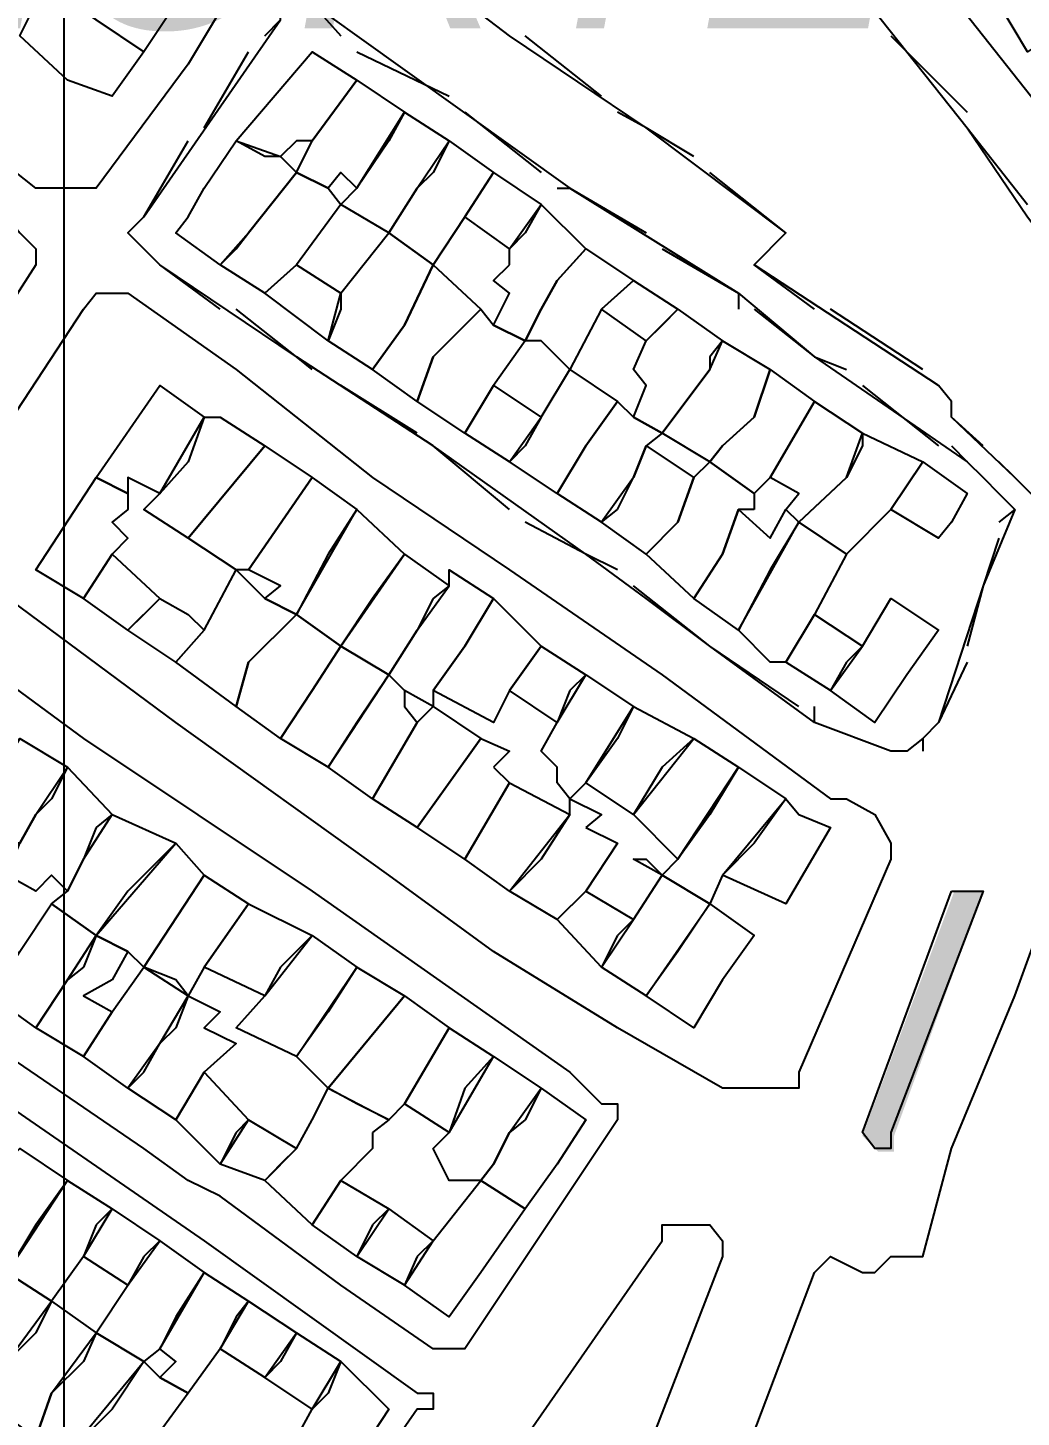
# Model space of a CAD drawing. Header units: millimetres. Extents: x -3588 to 75209, y -3737 to 38254.
# Drawn here: x 27909.2 to 27997.4, y 18375.6 to 18498.9 of the extents above; entities that cross this region are included whole.
import ezdxf

# ---------------------------------------------------------------- set-up
doc = ezdxf.new("R2010")
doc.units = ezdxf.units.MM
for name, color, linetype in [('H', 250, 'Continuous'), ('P', 253, 'Continuous'), ('T', 7, 'Continuous')]:
    doc.layers.add(name, color=color, linetype=linetype)

msp = doc.modelspace()

# ---------------------------------------------------------------- hatches: boundary and pattern name
at = {"layer": 'H', "linetype": 'Continuous'}
msp.add_hatch(color=254, dxfattribs=at).paths.add_polyline_path([(27991.451, 18422.292), (27992.875, 18422.292), (27993.995, 18422.292), (27986.09, 18400.559), (27986.09, 18399.151), (27984.681, 18399.151), (27983.273, 18400.559), (27991.451, 18422.292), (27991.451, 18422.292)])

# ---------------------------------------------------------------- linework, layer by layer
msp.add_lwpolyline([(27912.41, 18777.795), (29501.621, 18777.795), (29501.621, 17962.799), (27912.41, 17962.799)], close=True)
at = {"layer": 'P', "color": 254}
for points in [[(27972.262, 18538.879), (27976.487, 18541.712), (27985.817, 18548.482), (27987.226, 18549.89), (27988.634, 18548.482), (27997.948, 18536.351), (28010.367, 18521.387), (28023.922, 18505.016), (28025.043, 18502.471), (28006.142, 18486.099), (28004.718, 18486.099), (28003.598, 18486.099), (27983.273, 18511.785), (27968.309, 18529.565), (27968.309, 18530.701), (27966.901, 18533.518), (27968.309, 18534.926), (27972.262, 18538.879)], [(27981.865, 18503.591), (27992.587, 18490.052), (27997.948, 18482.146), (28002.189, 18476.497), (28003.598, 18469.727), (28004.718, 18459.005), (28004.718, 18453.628), (28003.598, 18452.219), (27996.812, 18459.005), (27991.179, 18464.366), (27991.179, 18465.774), (27990.042, 18467.183), (27973.671, 18477.905), (27976.487, 18480.738), (27964.068, 18490.052), (27951.938, 18498.23), (27941.215, 18506.424)], [(28004.718, 18502.471), (28002.189, 18499.654), (27997.948, 18496.822), (27995.404, 18501.063), (27997.948, 18503.591), (28002.189, 18506.424), (28004.718, 18502.471)], [(27934.43, 18501.063), (27938.382, 18498.23), (27957.299, 18484.691), (27972.262, 18475.377), (27979.032, 18469.727), (27992.587, 18460.413), (27993.995, 18459.005), (27995.404, 18457.581), (27996.812, 18456.172), (27993.995, 18449.403), (27990.042, 18437.256), (27988.634, 18435.847), (27987.226, 18434.727), (27985.817, 18434.727), (27979.032, 18437.256), (27969.718, 18444.041), (27964.068, 18448.266)], [(27964.068, 18448.266), (27958.707, 18452.219), (27945.168, 18461.822), (27933.021, 18469.727), (27920.89, 18477.905), (27919.466, 18479.33), (27918.058, 18480.738), (27919.466, 18482.146), (27931.613, 18499.654)], [(27960.116, 18338.465), (27979.032, 18388.428), (27980.44, 18389.837), (27983.273, 18388.428), (27984.393, 18388.428), (27985.817, 18389.837), (27988.634, 18389.837), (27991.179, 18399.439), (27996.812, 18412.978), (28004.718, 18434.727), (28008.959, 18445.45), (28010.367, 18452.219), (28011.503, 18459.005), (28011.503, 18464.366), (28010.367, 18471.136), (28007.551, 18477.905), (28006.142, 18479.33), (28006.142, 18480.738), (28007.551, 18482.146), (28029.284, 18499.654)], [(27960.116, 18492.869), (27953.346, 18498.23)], [(27985.817, 18498.23), (27992.587, 18491.46)], [(27947.985, 18491.46), (27954.754, 18486.099)], [(27968.309, 18487.507), (27964.068, 18490.052), (27961.54, 18491.46)], [(27992.587, 18490.052), (27997.948, 18483.266)], [(27953.346, 18480.738), (27951.938, 18479.33), (27947.985, 18482.146), (27950.529, 18486.099), (27954.754, 18483.266), (27953.346, 18480.738)], [(27976.487, 18480.738), (27969.718, 18486.099)], [(27956.163, 18484.691), (27957.299, 18484.691), (27964.068, 18480.738)], [(27951.938, 18477.905), (27951.938, 18479.33), (27954.754, 18483.266), (27958.707, 18479.33), (27956.163, 18476.497), (27954.754, 18473.952), (27953.346, 18471.136), (27950.529, 18472.544), (27951.938, 18475.377), (27950.529, 18476.497), (27951.938, 18477.905)], [(27960.116, 18473.952), (27957.299, 18468.591), (27954.754, 18471.136), (27953.346, 18471.136), (27954.754, 18473.952), (27956.163, 18476.497), (27958.707, 18479.33), (27962.948, 18476.497), (27960.116, 18473.952)], [(27965.493, 18479.33), (27972.262, 18475.377), (27972.262, 18473.952)], [(27979.032, 18473.952), (27973.671, 18477.905), (27975.079, 18479.33)], [(27965.493, 18472.544), (27964.068, 18471.136), (27960.116, 18473.952), (27962.948, 18476.497), (27966.901, 18473.952), (27965.493, 18472.544)], [(27901.686, 18455.052), (27914.105, 18473.952), (27915.241, 18475.377), (27916.649, 18475.377), (27918.058, 18475.377), (27927.66, 18468.591), (27939.791, 18459.005), (27951.938, 18450.811), (27965.493, 18441.497), (27980.44, 18430.486), (27981.865, 18430.486), (27984.393, 18429.078), (27985.817, 18426.533), (27985.817, 18425.125), (27977.624, 18406.209), (27977.624, 18404.8), (27975.079, 18404.8), (27972.262, 18404.8), (27970.854, 18404.8), (27961.54, 18410.162), (27950.529, 18416.931)], [(27950.529, 18472.544), (27953.346, 18471.136), (27950.529, 18467.183), (27947.985, 18462.942), (27943.744, 18465.774), (27945.168, 18469.727), (27949.393, 18473.952), (27950.529, 18472.544)], [(27969.718, 18469.727), (27969.718, 18468.591), (27965.493, 18462.942), (27962.948, 18464.366), (27964.068, 18467.183), (27962.948, 18468.591), (27964.068, 18471.136), (27966.901, 18473.952), (27970.854, 18471.136), (27969.718, 18469.727)], [(27973.671, 18473.952), (27979.032, 18469.727), (27981.865, 18468.591)], [(27988.634, 18468.591), (27980.44, 18473.952)], [(27970.854, 18461.822), (27969.718, 18460.413), (27965.493, 18462.942), (27969.718, 18468.591), (27970.854, 18471.136), (27975.079, 18468.591), (27973.671, 18464.366), (27970.854, 18461.822)], [(27958.707, 18461.822), (27956.163, 18457.581), (27951.938, 18460.413), (27954.754, 18464.366), (27957.299, 18468.591), (27961.54, 18465.774), (27958.707, 18461.822)], [(27975.079, 18459.005), (27973.671, 18457.581), (27969.718, 18460.413), (27970.854, 18461.822), (27973.671, 18464.366), (27975.079, 18468.591), (27979.032, 18465.774), (27975.079, 18459.005)], [(27953.346, 18461.822), (27951.938, 18460.413), (27947.985, 18462.942), (27950.529, 18467.183), (27954.754, 18464.366), (27953.346, 18461.822)], [(27983.273, 18467.183), (27990.042, 18461.822)], [(27993.995, 18461.822), (27991.179, 18464.366), (27991.179, 18465.774), (27990.042, 18467.183)], [(27962.948, 18464.366), (27965.493, 18462.942), (27964.068, 18461.822), (27962.948, 18459.005), (27960.116, 18455.052), (27956.163, 18457.581), (27958.707, 18461.822), (27961.54, 18465.774), (27962.948, 18464.366)], [(27983.273, 18461.822), (27981.865, 18459.005), (27977.624, 18455.052), (27976.487, 18456.172), (27977.624, 18457.581), (27975.079, 18459.005), (27979.032, 18465.774), (27983.273, 18462.942), (27983.273, 18461.822)], [(27985.817, 18456.172), (27981.865, 18452.219), (27977.624, 18455.052), (27981.865, 18459.005), (27983.273, 18462.942), (27988.634, 18460.413), (27985.817, 18456.172)], [(27961.54, 18456.172), (27962.948, 18459.005), (27964.068, 18461.822), (27968.309, 18459.005), (27966.901, 18455.052), (27964.068, 18452.219), (27960.116, 18455.052), (27961.54, 18456.172)], [(27991.179, 18461.822), (27992.587, 18460.413), (27993.995, 18459.005), (27995.404, 18457.581), (27996.812, 18456.172), (27995.404, 18455.052)], [(27973.671, 18456.172), (27972.262, 18456.172), (27970.854, 18452.219), (27968.309, 18448.266), (27964.068, 18452.219), (27966.901, 18455.052), (27968.309, 18459.005), (27969.718, 18460.413), (27973.671, 18457.581), (27973.671, 18456.172)], [(27991.179, 18455.052), (27990.042, 18453.628), (27985.817, 18456.172), (27988.634, 18460.413), (27992.587, 18457.581), (27991.179, 18455.052)], [(28002.189, 18453.628), (27996.812, 18459.005), (27995.404, 18460.413)], [(27975.079, 18450.811), (27972.262, 18445.45), (27968.309, 18448.266), (27970.854, 18452.219), (27972.262, 18456.172), (27975.079, 18453.628), (27976.487, 18456.172), (27977.624, 18455.052), (27975.079, 18450.811)], [(27961.54, 18450.811), (27958.707, 18452.219), (27953.346, 18455.052)], [(27976.487, 18442.617), (27975.079, 18442.617), (27972.262, 18445.45), (27977.624, 18455.052), (27981.865, 18452.219), (27979.032, 18446.858), (27976.487, 18442.617)], [(27995.404, 18453.628), (27993.995, 18449.403), (27992.587, 18444.041)], [(27950.529, 18416.931), (27941.215, 18423.717), (27922.299, 18437.256), (27905.927, 18449.403)], [(27969.718, 18444.041), (27962.948, 18449.403)], [(27951.938, 18440.088), (27950.529, 18437.256), (27945.168, 18440.088), (27947.985, 18444.041), (27950.529, 18448.266), (27954.754, 18444.041), (27951.938, 18440.088)], [(27987.226, 18441.497), (27984.393, 18437.256), (27980.44, 18440.088), (27983.273, 18444.041), (27985.817, 18448.266), (27990.042, 18445.45), (27987.226, 18441.497)], [(27923.419, 18396.606), (27919.466, 18399.439), (27901.686, 18411.57), (27889.555, 18419.764), (27884.194, 18423.717), (27881.361, 18425.125), (27881.361, 18426.533), (27881.361, 18427.942), (27893.78, 18445.45), (27894.916, 18446.858), (27897.733, 18446.858), (27899.141, 18446.858), (27914.105, 18435.847), (27934.43, 18422.292), (27957.299, 18406.209), (27960.116, 18403.392), (27961.54, 18403.392), (27961.54, 18401.968), (27947.985, 18381.643), (27946.576, 18381.643), (27945.168, 18381.643), (27936.974, 18387.292), (27926.252, 18395.198), (27923.419, 18396.606)], [(27981.865, 18442.617), (27980.44, 18440.088), (27976.487, 18442.617), (27979.032, 18446.858), (27983.273, 18444.041), (27981.865, 18442.617)], [(27957.299, 18440.088), (27956.163, 18437.256), (27951.938, 18440.088), (27954.754, 18444.041), (27958.707, 18441.497), (27957.299, 18440.088)], [(27977.624, 18438.68), (27969.718, 18444.041)], [(27992.587, 18442.617), (27990.042, 18437.256), (27988.634, 18435.847), (27988.634, 18434.727)], [(27961.54, 18435.847), (27958.707, 18431.895), (27957.299, 18430.486), (27956.163, 18431.895), (27956.163, 18433.303), (27954.754, 18434.727), (27956.163, 18437.256), (27958.707, 18441.497), (27962.948, 18438.68), (27961.54, 18435.847)], [(27965.493, 18433.303), (27962.948, 18429.078), (27958.707, 18431.895), (27962.948, 18438.68), (27968.309, 18435.847), (27965.493, 18433.303)], [(27987.226, 18434.727), (27985.817, 18434.727), (27979.032, 18437.256), (27979.032, 18438.68)], [(27969.718, 18429.078), (27966.901, 18425.125), (27962.948, 18429.078), (27968.309, 18435.847), (27972.262, 18433.303), (27969.718, 18429.078)], [(27973.671, 18426.533), (27970.854, 18423.717), (27969.718, 18421.172), (27965.493, 18423.717), (27966.901, 18425.125), (27972.262, 18433.303), (27976.487, 18430.486), (27973.671, 18426.533)], [(27954.754, 18425.125), (27951.938, 18422.292), (27947.985, 18425.125), (27951.938, 18431.895), (27957.299, 18429.078), (27954.754, 18425.125)], [(27958.707, 18427.942), (27961.54, 18426.533), (27958.707, 18422.292), (27956.163, 18419.764), (27951.938, 18422.292), (27957.299, 18429.078), (27957.299, 18430.486), (27960.116, 18429.078), (27958.707, 18427.942)], [(27977.624, 18429.078), (27980.44, 18427.942), (27976.487, 18421.172), (27970.854, 18423.717), (27976.487, 18430.486), (27977.624, 18429.078)], [(27965.493, 18423.717), (27962.948, 18425.125), (27964.068, 18425.125), (27965.493, 18423.717)], [(27966.901, 18416.931), (27964.068, 18412.978), (27960.116, 18415.523), (27962.948, 18419.764), (27965.493, 18423.717), (27969.718, 18421.172), (27966.901, 18416.931)], [(27961.54, 18418.355), (27960.116, 18415.523), (27956.163, 18419.764), (27958.707, 18422.292), (27962.948, 18419.764), (27961.54, 18418.355)], [(27991.179, 18422.292), (27992.587, 18422.292), (27993.995, 18422.292), (27985.817, 18400.847), (27985.817, 18399.439), (27984.393, 18399.439), (27983.273, 18400.847), (27991.179, 18422.292)], [(27970.854, 18414.402), (27968.309, 18410.162), (27964.068, 18412.978), (27969.718, 18421.172), (27973.671, 18418.355), (27970.854, 18414.402)], [(27953.346, 18401.968), (27951.938, 18400.847), (27950.529, 18398.031), (27949.393, 18396.606), (27946.576, 18396.606), (27945.168, 18399.439), (27946.576, 18400.847), (27950.529, 18407.617), (27954.754, 18404.8), (27953.346, 18401.968)], [(27949.393, 18396.606), (27950.529, 18398.031), (27951.938, 18400.847), (27954.754, 18404.8), (27958.707, 18401.968), (27956.163, 18398.031), (27953.346, 18394.078), (27949.393, 18396.606)], [(27949.393, 18388.428), (27946.576, 18384.476), (27942.623, 18387.292), (27945.168, 18391.245), (27949.393, 18396.606), (27953.346, 18394.078), (27949.393, 18388.428)], [(27939.791, 18353.428), (27953.346, 18373.753), (27965.493, 18391.245), (27965.493, 18392.653), (27966.901, 18392.653), (27968.309, 18392.653), (27969.718, 18392.653), (27970.854, 18391.245), (27970.854, 18389.837), (27964.068, 18372.329), (27951.938, 18340.993)]]:
    msp.add_lwpolyline(points, dxfattribs=at)
at = {"layer": 'P'}
for points in [[(27903.094, 18490.052), (27894.916, 18495.701), (27893.78, 18496.822), (27893.78, 18498.23), (27903.094, 18513.193), (27912.697, 18526.749), (27919.466, 18536.351), (27920.89, 18538.879), (27922.299, 18540.304), (27942.623, 18526.749), (27942.623, 18525.34), (27933.021, 18511.785), (27923.419, 18495.701), (27915.241, 18484.691), (27914.105, 18484.691), (27912.697, 18484.691), (27909.88, 18484.691), (27903.094, 18490.052)], [(27831.398, 18510.377), (27835.351, 18516.026), (27840.712, 18523.916), (27842.12, 18525.34), (27843.544, 18525.34), (27859.916, 18513.193), (27880.241, 18499.654), (27897.733, 18488.916), (27907.335, 18482.146), (27908.456, 18480.738), (27909.88, 18479.33), (27909.88, 18477.905), (27897.733, 18459.005), (27896.325, 18457.581), (27893.78, 18457.581), (27890.963, 18459.005), (27873.455, 18469.727), (27847.481, 18487.507), (27828.581, 18501.063), (27828.581, 18502.471), (27827.157, 18505.016), (27828.581, 18506.424), (27831.398, 18510.377)], [(27912.697, 18505.016), (27914.105, 18506.424), (27919.466, 18503.591), (27922.299, 18501.063), (27919.466, 18496.822), (27915.241, 18499.654), (27911.288, 18502.471), (27912.697, 18505.016)], [(27909.88, 18501.063), (27911.288, 18502.471), (27915.241, 18499.654), (27919.466, 18496.822), (27916.649, 18492.869), (27912.697, 18494.277), (27908.456, 18498.23), (27909.88, 18501.063)], [(27930.205, 18498.23), (27931.613, 18499.654), (27931.613, 18501.063), (27933.021, 18501.063), (27934.43, 18501.063), (27936.974, 18498.23)], [(27924.843, 18490.052), (27928.78, 18496.822)], [(27930.205, 18487.507), (27927.66, 18488.916), (27934.43, 18496.822), (27938.382, 18494.277), (27934.43, 18488.916), (27933.021, 18488.916), (27931.613, 18487.507), (27930.205, 18487.507)], [(27938.382, 18496.822), (27946.576, 18492.869)], [(27941.215, 18488.916), (27938.382, 18484.691), (27936.974, 18486.099), (27935.838, 18484.691), (27933.021, 18486.099), (27934.43, 18488.916), (27938.382, 18494.277), (27942.623, 18491.46), (27941.215, 18488.916)], [(27945.168, 18486.099), (27943.744, 18484.691), (27941.215, 18480.738), (27936.974, 18483.266), (27938.382, 18484.691), (27942.623, 18491.46), (27946.576, 18488.916), (27945.168, 18486.099)], [(27918.058, 18480.738), (27919.466, 18482.146), (27923.419, 18488.916)], [(27923.419, 18482.146), (27924.843, 18484.691), (27927.66, 18488.916), (27931.613, 18487.507), (27933.021, 18486.099), (27928.78, 18480.738), (27926.252, 18477.905), (27922.299, 18480.738), (27923.419, 18482.146)], [(27947.985, 18482.146), (27945.168, 18477.905), (27941.215, 18480.738), (27943.744, 18484.691), (27946.576, 18488.916), (27950.529, 18486.099), (27947.985, 18482.146)], [(27927.66, 18479.33), (27928.78, 18480.738), (27933.021, 18486.099), (27935.838, 18484.691), (27936.974, 18483.266), (27933.021, 18477.905), (27930.205, 18475.377), (27926.252, 18477.905), (27927.66, 18479.33)], [(27942.623, 18472.544), (27939.791, 18468.591), (27935.838, 18471.136), (27936.974, 18475.377), (27941.215, 18480.738), (27945.168, 18477.905), (27942.623, 18472.544)], [(27926.252, 18473.952), (27920.89, 18477.905), (27919.466, 18479.33)], [(27936.974, 18473.952), (27935.838, 18471.136), (27930.205, 18475.377), (27933.021, 18477.905), (27936.974, 18475.377), (27936.974, 18473.952)], [(27945.168, 18469.727), (27943.744, 18465.774), (27939.791, 18468.591), (27942.623, 18472.544), (27945.168, 18477.905), (27949.393, 18473.952), (27945.168, 18469.727)], [(27934.43, 18468.591), (27933.021, 18469.727), (27927.66, 18473.952)], [(27923.419, 18460.413), (27920.89, 18457.581), (27918.058, 18459.005), (27918.058, 18457.581), (27915.241, 18459.005), (27920.89, 18467.183), (27924.843, 18464.366), (27923.419, 18460.413)], [(27943.744, 18462.942), (27936.974, 18467.183)], [(27930.205, 18461.822), (27923.419, 18453.628), (27919.466, 18456.172), (27920.89, 18457.581), (27924.843, 18464.366), (27926.252, 18464.366), (27930.205, 18461.822)], [(27930.205, 18461.822), (27934.43, 18459.005), (27928.78, 18450.811), (27927.66, 18450.811), (27923.419, 18453.628), (27930.205, 18461.822)], [(27951.938, 18456.172), (27945.168, 18461.822)], [(27918.058, 18457.581), (27918.058, 18456.172), (27916.649, 18455.052), (27918.058, 18453.628), (27916.649, 18452.219), (27914.105, 18448.266), (27909.88, 18450.811), (27915.241, 18459.005), (27918.058, 18457.581)], [(27935.838, 18452.219), (27933.021, 18446.858), (27930.205, 18448.266), (27931.613, 18449.403), (27928.78, 18450.811), (27934.43, 18459.005), (27938.382, 18456.172), (27935.838, 18452.219)], [(27939.791, 18448.266), (27936.974, 18444.041), (27933.021, 18446.858), (27938.382, 18456.172), (27942.623, 18452.219), (27939.791, 18448.266)], [(27919.466, 18446.858), (27918.058, 18445.45), (27914.105, 18448.266), (27916.649, 18452.219), (27920.89, 18448.266), (27919.466, 18446.858)], [(27945.168, 18448.266), (27943.744, 18445.45), (27941.215, 18441.497), (27936.974, 18444.041), (27942.623, 18452.219), (27946.576, 18449.403), (27945.168, 18448.266)], [(27928.78, 18442.617), (27927.66, 18438.68), (27922.299, 18442.617), (27924.843, 18445.45), (27927.66, 18450.811), (27930.205, 18448.266), (27933.021, 18446.858), (27928.78, 18442.617)], [(27945.168, 18440.088), (27945.168, 18438.68), (27942.623, 18440.088), (27941.215, 18441.497), (27943.744, 18445.45), (27946.576, 18449.403), (27946.576, 18450.811), (27950.529, 18448.266), (27947.985, 18444.041), (27945.168, 18440.088)], [(27923.419, 18446.858), (27924.843, 18445.45), (27922.299, 18442.617), (27918.058, 18445.45), (27920.89, 18448.266), (27923.419, 18446.858)], [(27934.43, 18440.088), (27931.613, 18435.847), (27927.66, 18438.68), (27928.78, 18442.617), (27933.021, 18446.858), (27936.974, 18444.041), (27934.43, 18440.088)], [(27938.382, 18437.256), (27935.838, 18433.303), (27931.613, 18435.847), (27934.43, 18440.088), (27936.974, 18444.041), (27941.215, 18441.497), (27938.382, 18437.256)], [(27942.623, 18440.088), (27942.623, 18438.68), (27943.744, 18437.256), (27939.791, 18430.486), (27935.838, 18433.303), (27941.215, 18441.497), (27942.623, 18440.088)], [(27946.576, 18431.895), (27943.744, 18427.942), (27939.791, 18430.486), (27943.744, 18437.256), (27945.168, 18438.68), (27949.393, 18435.847), (27946.576, 18431.895)], [(27911.288, 18430.486), (27909.88, 18429.078), (27908.456, 18426.533), (27907.335, 18426.533), (27905.927, 18425.125), (27904.519, 18425.125), (27903.094, 18426.533), (27904.519, 18429.078), (27908.456, 18435.847), (27912.697, 18433.303), (27911.288, 18430.486)], [(27950.529, 18433.303), (27951.938, 18431.895), (27947.985, 18425.125), (27943.744, 18427.942), (27949.393, 18435.847), (27951.938, 18434.727), (27950.529, 18433.303)], [(27915.241, 18427.942), (27914.105, 18425.125), (27912.697, 18422.292), (27911.288, 18423.717), (27909.88, 18422.292), (27907.335, 18423.717), (27908.456, 18426.533), (27909.88, 18429.078), (27912.697, 18433.303), (27916.649, 18429.078), (27915.241, 18427.942)], [(27918.058, 18422.292), (27915.241, 18418.355), (27911.288, 18421.172), (27912.697, 18422.292), (27914.105, 18425.125), (27916.649, 18429.078), (27922.299, 18426.533), (27918.058, 18422.292)], [(27918.058, 18416.931), (27915.241, 18418.355), (27922.299, 18426.533), (27924.843, 18423.717), (27919.466, 18415.523), (27918.058, 18416.931)], [(27922.299, 18414.402), (27919.466, 18415.523), (27924.843, 18423.717), (27928.78, 18421.172), (27924.843, 18415.523), (27923.419, 18412.978), (27922.299, 18414.402)], [(27892.372, 18383.067), (27880.241, 18392.653), (27866.686, 18400.847), (27865.278, 18401.968), (27877.408, 18421.172), (27878.817, 18422.292), (27880.241, 18422.292), (27903.094, 18406.209), (27924.843, 18391.245), (27943.744, 18377.706), (27945.168, 18377.706), (27945.168, 18376.282), (27943.744, 18376.282), (27931.613, 18358.79), (27931.613, 18357.381), (27930.205, 18357.381), (27905.927, 18374.873), (27892.372, 18383.067)], [(27914.105, 18415.523), (27912.697, 18414.402), (27909.88, 18410.162), (27905.927, 18412.978), (27908.456, 18416.931), (27911.288, 18421.172), (27915.241, 18418.355), (27914.105, 18415.523)], [(27931.613, 18415.523), (27930.205, 18412.978), (27924.843, 18415.523), (27928.78, 18421.172), (27934.43, 18418.355), (27931.613, 18415.523)], [(27916.649, 18414.402), (27914.105, 18412.978), (27916.649, 18411.57), (27914.105, 18407.617), (27909.88, 18410.162), (27912.697, 18414.402), (27915.241, 18418.355), (27918.058, 18416.931), (27916.649, 18414.402)], [(27935.838, 18411.57), (27933.021, 18407.617), (27927.66, 18410.162), (27930.205, 18412.978), (27934.43, 18418.355), (27938.382, 18415.523), (27935.838, 18411.57)], [(27922.299, 18410.162), (27920.89, 18408.753), (27918.058, 18404.8), (27914.105, 18407.617), (27916.649, 18411.57), (27919.466, 18415.523), (27923.419, 18412.978), (27922.299, 18410.162)], [(27934.43, 18406.209), (27933.021, 18407.617), (27938.382, 18415.523), (27942.623, 18412.978), (27935.838, 18404.8), (27934.43, 18406.209)], [(27919.466, 18406.209), (27920.89, 18408.753), (27923.419, 18412.978), (27926.252, 18411.57), (27924.843, 18410.162), (27927.66, 18408.753), (27924.843, 18406.209), (27922.299, 18401.968), (27918.058, 18404.8), (27919.466, 18406.209)], [(27938.382, 18403.392), (27935.838, 18404.8), (27942.623, 18412.978), (27946.576, 18410.162), (27942.623, 18403.392), (27941.215, 18401.968), (27938.382, 18403.392)], [(27947.985, 18404.8), (27946.576, 18400.847), (27942.623, 18403.392), (27946.576, 18410.162), (27950.529, 18407.617), (27947.985, 18404.8)], [(27927.66, 18400.847), (27926.252, 18398.031), (27922.299, 18401.968), (27924.843, 18406.209), (27928.78, 18401.968), (27927.66, 18400.847)], [(27939.791, 18400.847), (27939.791, 18399.439), (27936.974, 18396.606), (27934.43, 18392.653), (27930.205, 18396.606), (27933.021, 18399.439), (27934.43, 18401.968), (27935.838, 18404.8), (27941.215, 18401.968), (27939.791, 18400.847)], [(27931.613, 18398.031), (27930.205, 18396.606), (27926.252, 18398.031), (27928.78, 18401.968), (27933.021, 18399.439), (27931.613, 18398.031)], [(27909.88, 18392.653), (27907.335, 18388.428), (27901.686, 18391.245), (27903.094, 18394.078), (27908.456, 18399.439), (27912.697, 18396.606), (27909.88, 18392.653)], [(27915.241, 18392.653), (27914.105, 18389.837), (27911.288, 18385.884), (27907.335, 18388.428), (27912.697, 18396.606), (27916.649, 18394.078), (27915.241, 18392.653)], [(27939.791, 18392.653), (27938.382, 18389.837), (27934.43, 18392.653), (27936.974, 18396.606), (27941.215, 18394.078), (27939.791, 18392.653)], [(27919.466, 18389.837), (27918.058, 18387.292), (27914.105, 18389.837), (27916.649, 18394.078), (27920.89, 18391.245), (27919.466, 18389.837)], [(27943.744, 18389.837), (27942.623, 18387.292), (27938.382, 18389.837), (27941.215, 18394.078), (27945.168, 18391.245), (27943.744, 18389.837)], [(27922.299, 18384.476), (27920.89, 18381.643), (27919.466, 18380.523), (27915.241, 18383.067), (27918.058, 18387.292), (27920.89, 18391.245), (27924.843, 18388.428), (27922.299, 18384.476)], [(27909.88, 18383.067), (27907.335, 18380.523), (27904.519, 18377.706), (27900.566, 18380.523), (27905.927, 18387.292), (27907.335, 18388.428), (27911.288, 18385.884), (27909.88, 18383.067)], [(27927.66, 18384.476), (27926.252, 18381.643), (27923.419, 18377.706), (27920.89, 18379.114), (27922.299, 18380.523), (27920.89, 18381.643), (27924.843, 18388.428), (27928.78, 18385.884), (27927.66, 18384.476)], [(27914.105, 18380.523), (27911.288, 18377.706), (27909.88, 18373.753), (27904.519, 18377.706), (27907.335, 18380.523), (27911.288, 18385.884), (27915.241, 18383.067), (27914.105, 18380.523)], [(27931.613, 18380.523), (27930.205, 18379.114), (27926.252, 18381.643), (27928.78, 18385.884), (27933.021, 18383.067), (27931.613, 18380.523)], [(27916.649, 18376.282), (27912.697, 18372.329), (27909.88, 18373.753), (27911.288, 18377.706), (27915.241, 18383.067), (27919.466, 18380.523), (27916.649, 18376.282)], [(27935.838, 18377.706), (27934.43, 18376.282), (27930.205, 18379.114), (27933.021, 18383.067), (27936.974, 18380.523), (27935.838, 18377.706)], [(27920.89, 18379.114), (27923.419, 18377.706), (27919.466, 18372.329), (27916.649, 18368.104), (27912.697, 18372.329), (27919.466, 18380.523), (27920.89, 18379.114)], [(27934.43, 18369.512), (27933.021, 18370.92), (27934.43, 18372.329), (27933.021, 18373.753), (27934.43, 18376.282), (27936.974, 18380.523), (27941.215, 18376.282), (27935.838, 18368.104), (27934.43, 18369.512)]]:
    msp.add_lwpolyline(points, dxfattribs=at)

# ---------------------------------------------------------------- texts
at = {"layer": 'T', "color": 254, "insert": (27692.918, 18518.091), "char_height": 19.20446, "attachment_point": 1}
msp.add_mtext('{\\fArial|b0|i1|c0|p18;BOSQUES DEL NORTE}', dxfattribs=at)
at = {"layer": 'T', "color": 254, "insert": (27976.183, 18314.843), "char_height": 9.60223, "attachment_point": 1, "rotation": 66}
msp.add_mtext('{\\fArial|b0|i0|c0|p18;QUEBRADA EL GUAMO}', dxfattribs=at)

doc.saveas('drawing.dxf')
